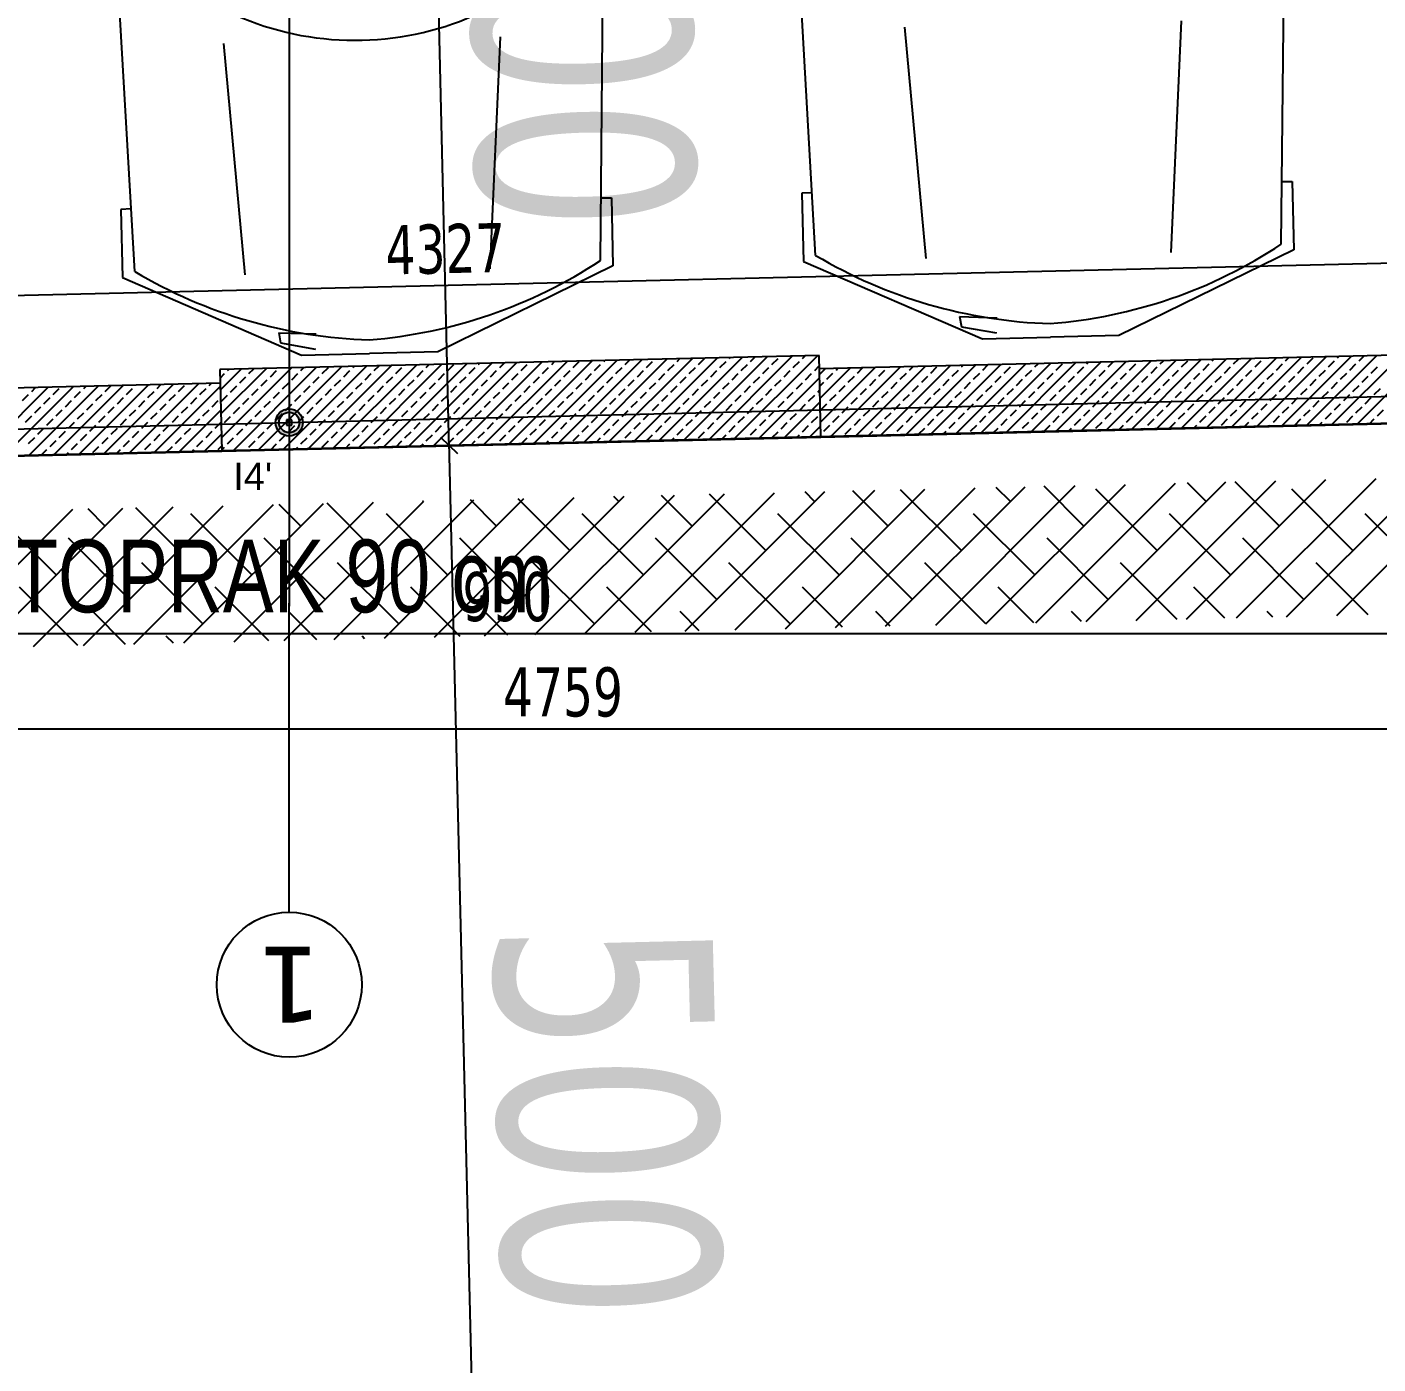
# Model space of a CAD drawing. Header units: millimetres. Extents: x 43168.9 to 43194.6, y -25545.1 to -25543.4.
# Drawn here: x 43170.6506 to 43170.7498, y -25544.8455 to -25544.7474 of the extents above; entities that cross this region are included whole.
import ezdxf
from ezdxf.enums import TextEntityAlignment as Align

# ---------------------------------------------------------------- set-up
doc = ezdxf.new("R2010")
doc.units = ezdxf.units.MM
doc.header["$LTSCALE"] = 200
doc.linetypes.add('DASHDOT', pattern=[1, 0.5, -0.25, 0, -0.25])
doc.linetypes.add('DASHDOT2', pattern=[0.5, 0.25, -0.125, 0, -0.125])
for name, color, linetype in [('aks_sgh', 5, 'DASHDOT2'), ('kolon-b.a_sgh', 6, 'Continuous'), ('olcu-uyg_sgh', 193, 'Continuous'), ('olcuaks_sgh', 41, 'Continuous'), ('olcuic_sgh', 183, 'Continuous'), ('tarama-betonarme_sgh', 223, 'Continuous'), ('tarama-zemin_sgh', 197, 'Continuous'), ('yapi-yaklasma_sgh', 41, 'DASHDOT'), ('yazi-genel_sgh', 7, 'Continuous')]:
    doc.layers.add(name, color=color, linetype=linetype)
doc.styles.add('1-200', font='arial.ttf', dxfattribs={"height": 60})
doc.styles.add('dim', font='VERDANA.TTF', dxfattribs={"width": 0.7})
doc.styles.add('text1', font='VERDANA.TTF')
doc.styles.add('text2', font='arial.ttf')

msp = doc.modelspace()

# ---------------------------------------------------------------- hatches: boundary and pattern name
h = msp.add_hatch(color=256)
edge = h.paths.add_edge_path()
edge.add_arc((43170.66987904171, -25544.77642866355), 0.001, 0, 360)
edge = h.paths.add_edge_path(flags=16)
edge.add_arc((43170.66987904171, -25544.77642866355), 0.00075, 0, 360)

# ---------------------------------------------------------------- linework, layer by layer
at = {"color": 0}
for p, q in [((43170.70852194697, -25544.76416684996), (43170.70697202489, -25544.73701282269)), ((43170.74270676997, -25544.76335280685), (43170.74296243059, -25544.73615578324)), ((43170.69272094041, -25544.76454311929), (43170.69297660104, -25544.73734609568)), ((43170.65853611741, -25544.7653571624), (43170.65698619534, -25544.73820313513)), ((43170.73462189274, -25544.76396268747), (43170.73537313189, -25544.74693969142)), ((43170.71662668989, -25544.76439120719), (43170.7150660246, -25544.74742326452)), ((43170.66664086034, -25544.76558151963), (43170.66508019504, -25544.74861357696)), ((43170.68463606318, -25544.76515299991), (43170.68538730234, -25544.74813000387)), ((43170.74275010636, -25544.75874270658), (43170.74351100201, -25544.75874950913)), ((43170.74350046091, -25544.75874976015), (43170.74351100201, -25544.75874950913)), ((43170.74351100201, -25544.75874950913), (43170.74363003527, -25544.76374817659)), ((43170.74351100201, -25544.75874950913), (43170.74363003527, -25544.76374817659)), ((43170.7082592235, -25544.75956403789), (43170.70749951411, -25544.75960705061)), ((43170.70751005521, -25544.75960679959), (43170.70749951411, -25544.75960705061)), ((43170.70749951411, -25544.75960705061), (43170.70761854736, -25544.76460571807)), ((43170.70749951411, -25544.75960705061), (43170.70761854736, -25544.76460571807)), ((43170.65827339395, -25544.76075435033), (43170.65751368456, -25544.76079736305)), ((43170.65752422566, -25544.76079711203), (43170.65751368456, -25544.76079736305)), ((43170.65751368456, -25544.76079736305), (43170.65763271781, -25544.76579603051)), ((43170.65751368456, -25544.76079736305), (43170.65763271781, -25544.76579603051)), ((43170.69276427681, -25544.75993301902), (43170.69352517246, -25544.75993982158)), ((43170.69351463136, -25544.75994007259), (43170.69352517246, -25544.75993982158)), ((43170.69352517246, -25544.75993982158), (43170.69364420571, -25544.76493848903)), ((43170.69352517246, -25544.75993982158), (43170.69364420571, -25544.76493848903)), ((43170.74363003527, -25544.76374817659), (43170.73076579868, -25544.77005631502)), ((43170.74363003527, -25544.76374817659), (43170.73076579868, -25544.77005631502)), ((43170.70761854736, -25544.76460571807), (43170.72076846377, -25544.77029438153)), ((43170.70761854736, -25544.76460571807), (43170.72076846377, -25544.77029438153)), ((43170.69364420571, -25544.76493848903), (43170.68077996913, -25544.77124662746)), ((43170.69364420571, -25544.76493848903), (43170.68077996913, -25544.77124662746)), ((43170.65763271781, -25544.76579603051), (43170.67078263421, -25544.77148469397)), ((43170.65763271781, -25544.76579603051), (43170.67078263421, -25544.77148469397)), ((43170.719092321, -25544.76865482218), (43170.72184008465, -25544.76874404327)), ((43170.719092321, -25544.76865482218), (43170.71921777927, -25544.76940277005)), ((43170.71921777927, -25544.76940277005), (43170.72179404324, -25544.76985075158)), ((43170.66910649145, -25544.76984513462), (43170.67185425509, -25544.76993435571)), ((43170.66910649145, -25544.76984513462), (43170.66923194972, -25544.77059308249)), ((43170.66923194972, -25544.77059308249), (43170.67180821368, -25544.77104106402)), ((43170.72076846377, -25544.77029438153), (43170.72576713123, -25544.77017534828)), ((43170.72076846377, -25544.77029438153), (43170.72576713123, -25544.77017534828)), ((43170.73076579868, -25544.77005631502), (43170.72576713123, -25544.77017534828)), ((43170.73076579868, -25544.77005631502), (43170.72576713123, -25544.77017534828)), ((43170.67078263421, -25544.77148469397), (43170.67578130167, -25544.77136566072)), ((43170.67078263421, -25544.77148469397), (43170.67578130167, -25544.77136566072)), ((43170.68077996913, -25544.77124662746), (43170.67578130167, -25544.77136566072)), ((43170.68077996913, -25544.77124662746), (43170.67578130167, -25544.77136566072))]:
    msp.add_line(p, q, dxfattribs=at)
at = {"color": 0, "linetype": 'ByBlock', "lineweight": -2}
for p, q in [((43170.6700790417, -25544.77622866355), (43170.6696790417, -25544.77622866355)), ((43170.6696790417, -25544.77622866355), (43170.6696790417, -25544.77662866355)), ((43170.6696790417, -25544.77662866355), (43170.6700790417, -25544.77662866355)), ((43170.66994975238, -25544.77635795287), (43170.66980833103, -25544.77649937423)), ((43170.66994975238, -25544.77649937423), (43170.66980833103, -25544.77635795287)), ((43170.6700790417, -25544.77662866355), (43170.6700790417, -25544.77622866355)), ((43170.68099701548, -25544.77753915819), (43170.68222523657, -25544.77871025722)), ((43170.68222524596, -25544.778710257), (43170.68099702487, -25544.77753915796))]:
    msp.add_line(p, q, dxfattribs=at)
msp.add_line((43170.66987904171, -25544.81238225241), (43170.66987904171, -25544.78970225241))
at = {"color": 0, "linetype": 'Continuous', "lineweight": -2}
for radius in [0.001, 0.00075]:
    msp.add_circle((43170.66987904171, -25544.77642866355), radius, dxfattribs=at)
at = {"linetype": 'Continuous'}
msp.add_circle((43170.66987904171, -25544.81770225241), 0.005319999999999482, dxfattribs=at)
at = {"color": 0}
for centre, radius, start, end in [((43170.67471510379, -25544.7265918822), 0.02178608257773878, 224.1053709096929, 271.3641260648575), ((43170.67471510379, -25544.7265918822), 0.02178608257773878, 271.3641260648575, 318.6228821496106), ((43170.72288681814, -25544.73323282239), 0.03605612228057108, 274.5439569055944, 303.3462461694842), ((43170.67290098859, -25544.73442313484), 0.03605612228057108, 274.5439569055944, 303.3462461694842), ((43170.72688575211, -25544.73313759579), 0.03605612228057108, 239.3820053227603, 268.1842973649074), ((43170.67689992255, -25544.73432790823), 0.03605612228057108, 239.3820053227603, 268.1842973649074)]:
    msp.add_arc(centre, radius, start, end, dxfattribs=at)
at = {"layer": 'aks_sgh'}
for p, q in [((43170.66987904171, -25543.74091939969), (43170.66987904171, -25544.78991939969)), ((43170.24599999916, -25544.78649254973), (43171.11700293706, -25544.76581288985))]:
    msp.add_line(p, q, dxfattribs=at)
at = {"layer": 'kolon-b.a_sgh'}
for p, q in [((43170.70877189439, -25544.7715044634), (43170.66478428258, -25544.77254849788)), ((43170.70891426272, -25544.7775027741), (43170.70877189439, -25544.7715044634)), ((43170.78280843614, -25544.77074660849), (43170.7087955969, -25544.7725038475)), ((43170.66478428258, -25544.77254849788), (43170.66492665093, -25544.77854680859)), ((43170.66480799305, -25544.77354821675), (43170.58880732986, -25544.77535265138)), ((43170.70891425478, -25544.77750243933), (43170.783198053, -25544.77573876712)), ((43170.66492665093, -25544.77854680859), (43170.70891426272, -25544.7775027741)), ((43170.58892597014, -25544.78035124363), (43170.66492665093, -25544.77854680859))]:
    msp.add_line(p, q, dxfattribs=at)
at = {"layer": 'olcu-uyg_sgh'}
for p, q in [((43170.68161707624, -25544.77837463688), (43170.68017712444, -25544.71789177524)), ((43170.68161112603, -25544.7781247077), (43170.68061140931, -25544.77814850856)), ((43170.6816051852, -25544.7778747783), (43170.68399717195, -25544.87834633796)), ((43170.68161113541, -25544.77812470748), (43170.68261085213, -25544.77810090662))]:
    msp.add_line(p, q, dxfattribs=at)
at = {"layer": 'olcuaks_sgh'}
for p, q in [((43170.5866290417, -25544.79191939969), (43170.7851290417, -25544.79191939969)), ((43170.21374999916, -25544.79891939969), (43171.1661290417, -25544.79891939969))]:
    msp.add_line(p, q, dxfattribs=at)
at = {"layer": 'olcuic_sgh'}
msp.add_line((43171.11415126696, -25544.75611078343), (43170.24858944894, -25544.77666125831), dxfattribs=at)
at = {"layer": 'tarama-betonarme_sgh'}
for p, q in [((43170.69332469451, -25544.77787278843), (43170.699472296, -25544.77172518694)), ((43170.69516441092, -25544.77782912324), (43170.70131201241, -25544.77168152175)), ((43170.69700412733, -25544.77778545806), (43170.70315172883, -25544.77163785656)), ((43170.69884384375, -25544.77774179287), (43170.70499144524, -25544.77159419137)), ((43170.69992199436, -25544.77217351458), (43170.70037100717, -25544.77172450178)), ((43170.70068356016, -25544.77769812768), (43170.70683116165, -25544.77155052618)), ((43170.70216705839, -25544.77172450178), (43170.70223187102, -25544.77165968915)), ((43170.70252327657, -25544.77765446249), (43170.70867087806, -25544.771506861)), ((43170.70373860321, -25544.77194900818), (43170.70407158743, -25544.77161602396)), ((43170.70531014803, -25544.77217351458), (43170.70575916084, -25544.77172450178)), ((43170.70755521207, -25544.77172450178), (43170.70775102026, -25544.77152869358)), ((43170.73720172067, -25544.77683082831), (43170.7423247628, -25544.77170778618)), ((43170.73904145143, -25544.77678714877), (43170.74416449356, -25544.77166410664)), ((43170.7408811822, -25544.77674346923), (43170.74600422433, -25544.77162042711)), ((43170.74272091296, -25544.77669978969), (43170.74784395509, -25544.77157674757)), ((43170.74302094295, -25544.77190963203), (43170.74324462857, -25544.77168594641)), ((43170.74456064372, -25544.77665611016), (43170.74968368585, -25544.77153306803)), ((43170.74459248778, -25544.77213413843), (43170.74504150058, -25544.77168512563)), ((43170.74640037448, -25544.77661243062), (43170.75152341661, -25544.77148938849)), ((43170.7468375518, -25544.77168512563), (43170.7469240901, -25544.77159858733)), ((43170.74824010525, -25544.77656875108), (43170.75336314738, -25544.77144570895)), ((43170.74840909662, -25544.77190963203), (43170.74876382087, -25544.77155490779)), ((43170.66481988883, -25544.77404867208), (43170.66635740057, -25544.77251116034)), ((43170.66486152931, -25544.77580308282), (43170.66819711698, -25544.77246749515)), ((43170.66490316979, -25544.77755749356), (43170.67003683339, -25544.77242382996)), ((43170.6653480083, -25544.77262252739), (43170.66543754275, -25544.77253299292)), ((43170.66572894831, -25544.77852776627), (43170.67187654981, -25544.77238016477)), ((43170.66691955311, -25544.77284703379), (43170.66727725917, -25544.77248932774)), ((43170.66756866473, -25544.77848410108), (43170.67371626622, -25544.77233649958)), ((43170.66849109794, -25544.77307154019), (43170.66894011074, -25544.77262252739)), ((43170.66940838114, -25544.77844043589), (43170.67555598263, -25544.77229283439)), ((43170.67073616196, -25544.77262252739), (43170.670956692, -25544.77240199736)), ((43170.67124809755, -25544.7783967707), (43170.67739569904, -25544.77224916921)), ((43170.67230770679, -25544.77284703379), (43170.67275671959, -25544.77239802098)), ((43170.67308781396, -25544.77835310551), (43170.67923541546, -25544.77220550402)), ((43170.67387925161, -25544.77307154019), (43170.67432826442, -25544.77262252739)), ((43170.67455277082, -25544.77239802098), (43170.67463612482, -25544.77231466698)), ((43170.67492753038, -25544.77830944032), (43170.68107513187, -25544.77216183883)), ((43170.67612431564, -25544.77262252739), (43170.67647584123, -25544.77227100179)), ((43170.67676724679, -25544.77826577513), (43170.68291484829, -25544.77211817364)), ((43170.67769586046, -25544.77284703379), (43170.67814487327, -25544.77239802098)), ((43170.67860696321, -25544.77822210994), (43170.6847545647, -25544.77207450845)), ((43170.67926740528, -25544.77307154019), (43170.67971641809, -25544.77262252739)), ((43170.67994092449, -25544.77239802098), (43170.68015527406, -25544.77218367142)), ((43170.68044667962, -25544.77817844475), (43170.68659428111, -25544.77203084326)), ((43170.68151246931, -25544.77262252739), (43170.68196148211, -25544.77217351458)), ((43170.68228639603, -25544.77813477956), (43170.68843399752, -25544.77198717807)), ((43170.68308401413, -25544.77284703379), (43170.68353302694, -25544.77239802098)), ((43170.68375753334, -25544.77217351458), (43170.68383470688, -25544.77209634104)), ((43170.68412611244, -25544.77809111438), (43170.69027371394, -25544.77194351289)), ((43170.68465555895, -25544.77307154019), (43170.68510457176, -25544.77262252739)), ((43170.68532907817, -25544.77239802098), (43170.6856744233, -25544.77205267585)), ((43170.68596582886, -25544.77804744919), (43170.69211343035, -25544.7718998477)), ((43170.68690062298, -25544.77262252739), (43170.68734963579, -25544.77217351458)), ((43170.68780554527, -25544.778003784), (43170.69395314676, -25544.77185618251)), ((43170.68847216781, -25544.77284703379), (43170.68892118061, -25544.77239802098)), ((43170.68914568701, -25544.77217351458), (43170.68935385613, -25544.77196534547)), ((43170.68964526169, -25544.77796011881), (43170.69579286317, -25544.77181251732)), ((43170.69004371262, -25544.77307154019), (43170.69049272543, -25544.77262252739)), ((43170.69071723184, -25544.77239802098), (43170.69116624464, -25544.77194900818)), ((43170.6914849781, -25544.77791645362), (43170.69763257958, -25544.77176885213)), ((43170.69228877666, -25544.77262252739), (43170.69273778946, -25544.77217351458)), ((43170.69296229586, -25544.77194900818), (43170.69303328895, -25544.77187801509)), ((43170.69386032148, -25544.77284703379), (43170.69430933429, -25544.77239802098)), ((43170.69453384069, -25544.77217351458), (43170.69487300536, -25544.7718343499)), ((43170.6954318663, -25544.77307154019), (43170.6958808791, -25544.77262252739)), ((43170.6961053855, -25544.77239802098), (43170.69655439832, -25544.77194900818)), ((43170.69767693033, -25544.77262252739), (43170.69812594313, -25544.77217351458)), ((43170.69835044954, -25544.77194900818), (43170.69855243819, -25544.77174701952)), ((43170.69924847515, -25544.77284703379), (43170.69969748796, -25544.77239802098)), ((43170.70082001997, -25544.77307154019), (43170.70126903278, -25544.77262252739)), ((43170.70149353918, -25544.77239802098), (43170.70194255199, -25544.77194900818)), ((43170.703065084, -25544.77262252739), (43170.70351409681, -25544.77217351458)), ((43170.70463662882, -25544.77284703379), (43170.70508564163, -25544.77239802098)), ((43170.70620817364, -25544.77307154019), (43170.70665718645, -25544.77262252739)), ((43170.70688169285, -25544.77239802098), (43170.70733070566, -25544.77194900818)), ((43170.70845323768, -25544.77262252739), (43170.70879042822, -25544.77228533685)), ((43170.70880498485, -25544.77289864209), (43170.70920960907, -25544.77249401788)), ((43170.70884662533, -25544.77465305283), (43170.71104933983, -25544.77245033834)), ((43170.70888826581, -25544.77640746358), (43170.71288907059, -25544.7724066588)), ((43170.70960575923, -25544.77748602139), (43170.71472880136, -25544.77236297926)), ((43170.7100185017, -25544.77258315124), (43170.71012947485, -25544.7724721781)), ((43170.71144548999, -25544.77744234185), (43170.71656853212, -25544.77231929972)), ((43170.71159004653, -25544.77280765764), (43170.71196920561, -25544.77242849856)), ((43170.71316159135, -25544.77303216404), (43170.71361060416, -25544.77258315124)), ((43170.71328522076, -25544.77739866231), (43170.71840826288, -25544.77227562018)), ((43170.71512495152, -25544.77735498277), (43170.72024799365, -25544.77223194065)), ((43170.71540665538, -25544.77258315124), (43170.71564866714, -25544.77234113948)), ((43170.71696468228, -25544.77731130323), (43170.72208772441, -25544.77218826111)), ((43170.7169782002, -25544.77280765764), (43170.71742721301, -25544.77235864484)), ((43170.71854974502, -25544.77303216404), (43170.71899875782, -25544.77258315124)), ((43170.71880441305, -25544.7772676237), (43170.72392745517, -25544.77214458157)), ((43170.71922326423, -25544.77235864484), (43170.71932812866, -25544.7722537804)), ((43170.7206441438, -25544.77722394416), (43170.72576718593, -25544.77210090203)), ((43170.72079480905, -25544.77258315124), (43170.72116785942, -25544.77221010087)), ((43170.72236635388, -25544.77280765764), (43170.72281536668, -25544.77235864484)), ((43170.72248387457, -25544.77718026462), (43170.7276069167, -25544.77205722249)), ((43170.72393789869, -25544.77303216404), (43170.7243869115, -25544.77258315124)), ((43170.72432360533, -25544.77713658508), (43170.72944664746, -25544.77201354295)), ((43170.7246114179, -25544.77235864484), (43170.72484732095, -25544.77212274179)), ((43170.72616333609, -25544.77709290554), (43170.73128637822, -25544.77196986341)), ((43170.72618296272, -25544.77258315124), (43170.72663197553, -25544.77213413843)), ((43170.72775450755, -25544.77280765764), (43170.72820352035, -25544.77235864484)), ((43170.72800306686, -25544.777049226), (43170.73312610899, -25544.77192618388)), ((43170.72842802676, -25544.77213413843), (43170.72852678248, -25544.77203538271)), ((43170.72932605237, -25544.77303216404), (43170.72977506517, -25544.77258315124)), ((43170.72984279762, -25544.77700554646), (43170.73496583975, -25544.77188250434)), ((43170.72999957157, -25544.77235864484), (43170.73036651323, -25544.77199170318)), ((43170.7315711164, -25544.77258315124), (43170.7320201292, -25544.77213413843)), ((43170.73168252839, -25544.77696186693), (43170.73680557051, -25544.7718388248)), ((43170.73314266121, -25544.77280765764), (43170.73359167403, -25544.77235864484)), ((43170.73352225914, -25544.77691818739), (43170.73864530127, -25544.77179514526)), ((43170.73381618043, -25544.77213413843), (43170.73404597476, -25544.7719043441)), ((43170.73471420604, -25544.77303216404), (43170.73516321884, -25544.77258315124)), ((43170.73536198991, -25544.77687450785), (43170.74048503204, -25544.77175146572)), ((43170.73538772525, -25544.77235864484), (43170.73583673805, -25544.77190963203)), ((43170.73695927007, -25544.77258315124), (43170.73740828288, -25544.77213413843)), ((43170.73763278928, -25544.77190963203), (43170.73772543629, -25544.77181698502)), ((43170.73853081489, -25544.77280765764), (43170.7389798277, -25544.77235864484)), ((43170.7392043341, -25544.77213413843), (43170.73956516705, -25544.77177330548)), ((43170.74010235971, -25544.77303216404), (43170.74055137252, -25544.77258315124)), ((43170.74077587892, -25544.77235864484), (43170.74122489172, -25544.77190963203)), ((43170.74234742374, -25544.77258315124), (43170.74279643655, -25544.77213413843)), ((43170.74391896856, -25544.77280765764), (43170.74436798137, -25544.77235864484)), ((43170.74549051339, -25544.77303216404), (43170.74593952619, -25544.77258315124)), ((43170.74616403259, -25544.77235864484), (43170.7466130454, -25544.77190963203)), ((43170.74773557742, -25544.77258315124), (43170.74818459022, -25544.77213413843)), ((43170.74930712223, -25544.77280765764), (43170.74975613504, -25544.77235864484)), ((43170.65257410558, -25544.77884008708), (43170.65769714771, -25544.77371704496)), ((43170.65441383635, -25544.77879640755), (43170.65953687848, -25544.77367336542)), ((43170.65625356711, -25544.77875272801), (43170.66137660923, -25544.77362968588)), ((43170.65809329787, -25544.77870904847), (43170.66321634, -25544.77358600634)), ((43170.65860653541, -25544.77370568326), (43170.65861701349, -25544.77369520518)), ((43170.66017808024, -25544.77393018966), (43170.66045674426, -25544.77365152564)), ((43170.66174962505, -25544.77415469606), (43170.66219863786, -25544.77370568326)), ((43170.66399468909, -25544.77370568326), (43170.66413620578, -25544.77356416656)), ((43170.6647990686, -25544.77317146708), (43170.66512350189, -25544.77284703379)), ((43170.66624603391, -25544.773520553), (43170.66669504671, -25544.77307154019)), ((43170.66781757872, -25544.7737450594), (43170.66826659154, -25544.7732960466)), ((43170.66938912355, -25544.77396956581), (43170.66983813635, -25544.773520553)), ((43170.67006264276, -25544.7732960466), (43170.67051165556, -25544.77284703379)), ((43170.67163418758, -25544.773520553), (43170.67208320038, -25544.77307154019)), ((43170.6732057324, -25544.7737450594), (43170.6736547452, -25544.7732960466)), ((43170.67477727722, -25544.77396956581), (43170.67522629003, -25544.773520553)), ((43170.67545079643, -25544.7732960466), (43170.67589980923, -25544.77284703379)), ((43170.67702234125, -25544.773520553), (43170.67747135406, -25544.77307154019)), ((43170.67859388607, -25544.7737450594), (43170.67904289888, -25544.7732960466)), ((43170.68016543089, -25544.77396956581), (43170.6806144437, -25544.773520553)), ((43170.6808389501, -25544.7732960466), (43170.68128796291, -25544.77284703379)), ((43170.68241049493, -25544.773520553), (43170.68285950773, -25544.77307154019)), ((43170.68398203974, -25544.7737450594), (43170.68443105255, -25544.7732960466)), ((43170.68555358457, -25544.77396956581), (43170.68600259737, -25544.773520553)), ((43170.68622710378, -25544.7732960466), (43170.68667611658, -25544.77284703379)), ((43170.68779864859, -25544.773520553), (43170.6882476614, -25544.77307154019)), ((43170.68937019342, -25544.7737450594), (43170.68981920622, -25544.7732960466)), ((43170.69094173824, -25544.77396956581), (43170.69139075105, -25544.773520553)), ((43170.69161525745, -25544.7732960466), (43170.69206427025, -25544.77284703379)), ((43170.69318680227, -25544.773520553), (43170.69363581508, -25544.77307154019)), ((43170.69475834709, -25544.7737450594), (43170.69520735989, -25544.7732960466)), ((43170.69632989191, -25544.77396956581), (43170.69677890472, -25544.773520553)), ((43170.69700341112, -25544.7732960466), (43170.69745242393, -25544.77284703379)), ((43170.69857495594, -25544.773520553), (43170.69902396874, -25544.77307154019)), ((43170.70014650076, -25544.7737450594), (43170.70059551357, -25544.7732960466)), ((43170.70171804558, -25544.77396956581), (43170.70216705839, -25544.773520553)), ((43170.7023915648, -25544.7732960466), (43170.7028405776, -25544.77284703379)), ((43170.70396310961, -25544.773520553), (43170.70441212242, -25544.77307154019)), ((43170.70436299298, -25544.7776107973), (43170.70881124845, -25544.77316254184)), ((43170.70553465444, -25544.7737450594), (43170.70598366724, -25544.7732960466)), ((43170.70710619925, -25544.77396956581), (43170.70755521207, -25544.773520553)), ((43170.70777971847, -25544.7732960466), (43170.70822873127, -25544.77284703379)), ((43170.7088258051, -25544.77377584784), (43170.70912047609, -25544.77348117685)), ((43170.7093449825, -25544.77325667045), (43170.7097939953, -25544.77280765764)), ((43170.71024300811, -25544.77415469606), (43170.71069202091, -25544.77370568326)), ((43170.71091652732, -25544.77348117685), (43170.71136554013, -25544.77303216404)), ((43170.71248807214, -25544.77370568326), (43170.71293708494, -25544.77325667045)), ((43170.71405961696, -25544.77393018966), (43170.71450862977, -25544.77348117685)), ((43170.71473313617, -25544.77325667045), (43170.71518214898, -25544.77280765764)), ((43170.71563116178, -25544.77415469606), (43170.71608017458, -25544.77370568326)), ((43170.71630468099, -25544.77348117685), (43170.7167536938, -25544.77303216404)), ((43170.71787622581, -25544.77370568326), (43170.71832523862, -25544.77325667045)), ((43170.71944777064, -25544.77393018966), (43170.71989678344, -25544.77348117685)), ((43170.72012128984, -25544.77325667045), (43170.72057030265, -25544.77280765764)), ((43170.72101931545, -25544.77415469606), (43170.72146832826, -25544.77370568326)), ((43170.72169283466, -25544.77348117685), (43170.72214184747, -25544.77303216404)), ((43170.72326437949, -25544.77370568326), (43170.72371339229, -25544.77325667045)), ((43170.7248359243, -25544.77393018966), (43170.72528493711, -25544.77348117685)), ((43170.72550944352, -25544.77325667045), (43170.72595845632, -25544.77280765764)), ((43170.72640746913, -25544.77415469606), (43170.72685648193, -25544.77370568326)), ((43170.72708098833, -25544.77348117685), (43170.72753000114, -25544.77303216404)), ((43170.72865253316, -25544.77370568326), (43170.72910154596, -25544.77325667045)), ((43170.73022407798, -25544.77393018966), (43170.73067309079, -25544.77348117685)), ((43170.73089759719, -25544.77325667045), (43170.73134660999, -25544.77280765764)), ((43170.7317956228, -25544.77415469606), (43170.7322446356, -25544.77370568326)), ((43170.73246914201, -25544.77348117685), (43170.73291815481, -25544.77303216404)), ((43170.73404068683, -25544.77370568326), (43170.73448969964, -25544.77325667045)), ((43170.73561223165, -25544.77393018966), (43170.73606124445, -25544.77348117685)), ((43170.73628575086, -25544.77325667045), (43170.73673476367, -25544.77280765764)), ((43170.73718377647, -25544.77415469606), (43170.73763278928, -25544.77370568326)), ((43170.73785729568, -25544.77348117685), (43170.73830630849, -25544.77303216404)), ((43170.7394288405, -25544.77370568326), (43170.73987785331, -25544.77325667045)), ((43170.74100038532, -25544.77393018966), (43170.74144939813, -25544.77348117685)), ((43170.74167390453, -25544.77325667045), (43170.74212291734, -25544.77280765764)), ((43170.74257193015, -25544.77415469606), (43170.74302094295, -25544.77370568326)), ((43170.74324544935, -25544.77348117685), (43170.74369446216, -25544.77303216404)), ((43170.74481699418, -25544.77370568326), (43170.74526600698, -25544.77325667045)), ((43170.746388539, -25544.77393018966), (43170.7468375518, -25544.77348117685)), ((43170.7470620582, -25544.77325667045), (43170.74751107101, -25544.77280765764)), ((43170.74796008382, -25544.77415469606), (43170.74840909662, -25544.77370568326)), ((43170.74863360303, -25544.77348117685), (43170.74908261583, -25544.77303216404)), ((43170.64705491329, -25544.7789711257), (43170.65217795542, -25544.77384808357)), ((43170.64889464406, -25544.77892744616), (43170.65401768618, -25544.77380440403)), ((43170.6502997985, -25544.77482821527), (43170.65074881131, -25544.77437920246)), ((43170.65073437482, -25544.77888376662), (43170.65585741695, -25544.7737607245)), ((43170.65097331771, -25544.77415469606), (43170.65125809044, -25544.77386992333)), ((43170.65187134333, -25544.77505272167), (43170.65232035613, -25544.77460370887)), ((43170.65254486253, -25544.77437920246), (43170.65299387534, -25544.77393018966)), ((43170.65411640735, -25544.77460370887), (43170.65456542016, -25544.77415469606)), ((43170.65478992656, -25544.77393018966), (43170.65493755196, -25544.77378256425)), ((43170.65568795217, -25544.77482821527), (43170.65613696498, -25544.77437920246)), ((43170.65636147138, -25544.77415469606), (43170.65677728273, -25544.77373888472)), ((43170.65725949699, -25544.77505272167), (43170.6577085098, -25544.77460370887)), ((43170.65793301621, -25544.77437920246), (43170.65838202901, -25544.77393018966)), ((43170.65950456102, -25544.77460370887), (43170.65995357383, -25544.77415469606)), ((43170.65993302863, -25544.77866536893), (43170.66481362523, -25544.77378477233)), ((43170.66107610585, -25544.77482821527), (43170.66152511865, -25544.77437920246)), ((43170.66264765066, -25544.77505272167), (43170.66309666348, -25544.77460370887)), ((43170.66332116988, -25544.77437920246), (43170.66377018268, -25544.77393018966)), ((43170.66489899548, -25544.77486759142), (43170.6653480083, -25544.77441857861)), ((43170.6655725147, -25544.77419407221), (43170.6660215275, -25544.7737450594)), ((43170.66647054031, -25544.77509209782), (43170.66691955311, -25544.77464308502)), ((43170.66714405952, -25544.77441857861), (43170.66759307232, -25544.77396956581)), ((43170.66871560434, -25544.77464308502), (43170.66916461715, -25544.77419407221)), ((43170.67028714916, -25544.77486759142), (43170.67073616196, -25544.77441857861)), ((43170.67096066837, -25544.77419407221), (43170.67140968118, -25544.7737450594)), ((43170.67185869398, -25544.77509209782), (43170.67230770679, -25544.77464308502)), ((43170.67253221319, -25544.77441857861), (43170.67298122599, -25544.77396956581)), ((43170.67410375801, -25544.77464308502), (43170.67455277082, -25544.77419407221)), ((43170.67567530283, -25544.77486759142), (43170.67612431564, -25544.77441857861)), ((43170.67634882204, -25544.77419407221), (43170.67679783485, -25544.7737450594)), ((43170.67724684766, -25544.77509209782), (43170.67769586046, -25544.77464308502)), ((43170.67792036686, -25544.77441857861), (43170.67836937967, -25544.77396956581)), ((43170.67949191169, -25544.77464308502), (43170.67994092449, -25544.77419407221)), ((43170.6810634565, -25544.77486759142), (43170.68151246931, -25544.77441857861)), ((43170.68173697571, -25544.77419407221), (43170.68218598852, -25544.7737450594)), ((43170.68263500133, -25544.77509209782), (43170.68308401413, -25544.77464308502)), ((43170.68330852054, -25544.77441857861), (43170.68375753334, -25544.77396956581)), ((43170.68488006535, -25544.77464308502), (43170.68532907817, -25544.77419407221)), ((43170.68645161018, -25544.77486759142), (43170.68690062298, -25544.77441857861)), ((43170.68712512939, -25544.77419407221), (43170.68757414219, -25544.7737450594)), ((43170.688023155, -25544.77509209782), (43170.68847216781, -25544.77464308502)), ((43170.68869667421, -25544.77441857861), (43170.68914568701, -25544.77396956581)), ((43170.69026821903, -25544.77464308502), (43170.69071723184, -25544.77419407221)), ((43170.69183976385, -25544.77486759142), (43170.69228877666, -25544.77441857861)), ((43170.69251328306, -25544.77419407221), (43170.69296229586, -25544.7737450594)), ((43170.69341130867, -25544.77509209782), (43170.69386032148, -25544.77464308502)), ((43170.69408482788, -25544.77441857861), (43170.69453384069, -25544.77396956581)), ((43170.6956563727, -25544.77464308502), (43170.6961053855, -25544.77419407221)), ((43170.69722791752, -25544.77486759142), (43170.69767693033, -25544.77441857861)), ((43170.69790143673, -25544.77419407221), (43170.69835044954, -25544.7737450594)), ((43170.69879946234, -25544.77509209782), (43170.69924847515, -25544.77464308502)), ((43170.69947298156, -25544.77441857861), (43170.69992199436, -25544.77396956581)), ((43170.70104452637, -25544.77464308502), (43170.70149353918, -25544.77419407221)), ((43170.7026160712, -25544.77486759142), (43170.703065084, -25544.77441857861)), ((43170.7032895904, -25544.77419407221), (43170.70373860321, -25544.7737450594)), ((43170.70418761601, -25544.77509209782), (43170.70463662882, -25544.77464308502)), ((43170.70486113523, -25544.77441857861), (43170.70531014803, -25544.77396956581)), ((43170.70643268005, -25544.77464308502), (43170.70688169285, -25544.77419407221)), ((43170.70800422487, -25544.77486759142), (43170.70845323768, -25544.77441857861)), ((43170.70867774408, -25544.77419407221), (43170.7088320687, -25544.77403974759)), ((43170.7095694889, -25544.77482821527), (43170.7100185017, -25544.77437920246)), ((43170.71114103372, -25544.77505272167), (43170.71159004653, -25544.77460370887)), ((43170.71181455293, -25544.77437920246), (43170.71226356574, -25544.77393018966)), ((43170.71338609775, -25544.77460370887), (43170.71383511056, -25544.77415469606)), ((43170.71495764257, -25544.77482821527), (43170.71540665538, -25544.77437920246)), ((43170.7165291874, -25544.77505272167), (43170.7169782002, -25544.77460370887)), ((43170.7172027066, -25544.77437920246), (43170.71765171941, -25544.77393018966)), ((43170.71877425142, -25544.77460370887), (43170.71922326423, -25544.77415469606)), ((43170.72034579625, -25544.77482821527), (43170.72079480905, -25544.77437920246)), ((43170.72191734106, -25544.77505272167), (43170.72236635388, -25544.77460370887)), ((43170.72259086028, -25544.77437920246), (43170.72303987308, -25544.77393018966)), ((43170.72416240509, -25544.77460370887), (43170.7246114179, -25544.77415469606)), ((43170.72573394992, -25544.77482821527), (43170.72618296272, -25544.77437920246)), ((43170.72730549474, -25544.77505272167), (43170.72775450755, -25544.77460370887)), ((43170.72797901395, -25544.77437920246), (43170.72842802676, -25544.77393018966)), ((43170.72955055877, -25544.77460370887), (43170.72999957157, -25544.77415469606)), ((43170.73112210359, -25544.77482821527), (43170.7315711164, -25544.77437920246)), ((43170.73269364841, -25544.77505272167), (43170.73314266121, -25544.77460370887)), ((43170.73336716762, -25544.77437920246), (43170.73381618043, -25544.77393018966)), ((43170.73493871244, -25544.77460370887), (43170.73538772525, -25544.77415469606)), ((43170.73651025727, -25544.77482821527), (43170.73695927007, -25544.77437920246)), ((43170.73808180208, -25544.77505272167), (43170.73853081489, -25544.77460370887)), ((43170.73875532129, -25544.77437920246), (43170.7392043341, -25544.77393018966)), ((43170.74032686611, -25544.77460370887), (43170.74077587892, -25544.77415469606)), ((43170.74189841094, -25544.77482821527), (43170.74234742374, -25544.77437920246)), ((43170.74346995576, -25544.77505272167), (43170.74391896856, -25544.77460370887)), ((43170.74414347496, -25544.77437920246), (43170.74459248778, -25544.77393018966)), ((43170.74571501979, -25544.77460370887), (43170.74616403259, -25544.77415469606)), ((43170.74728656461, -25544.77482821527), (43170.74773557742, -25544.77437920246)), ((43170.74885810943, -25544.77505272167), (43170.74930712223, -25544.77460370887)), ((43170.74953162864, -25544.77437920246), (43170.74998064144, -25544.77393018966)), ((43170.65119782411, -25544.77572624088), (43170.65164683692, -25544.77527722808)), ((43170.65276936893, -25544.77595074728), (43170.65321838174, -25544.77550173448)), ((43170.65344288814, -25544.77527722808), (43170.65389190095, -25544.77482821527)), ((43170.65501443297, -25544.77550173448), (43170.65546344577, -25544.77505272167)), ((43170.65658597778, -25544.77572624088), (43170.65703499059, -25544.77527722808)), ((43170.65815752261, -25544.77595074728), (43170.65860653541, -25544.77550173448)), ((43170.65883104182, -25544.77527722808), (43170.65928005462, -25544.77482821527)), ((43170.66040258664, -25544.77550173448), (43170.66085159944, -25544.77505272167)), ((43170.6617727594, -25544.77862168939), (43170.66485526572, -25544.77553918307)), ((43170.66197413146, -25544.77572624088), (43170.66242314426, -25544.77527722808)), ((43170.66354567628, -25544.77595074728), (43170.66399468909, -25544.77550173448)), ((43170.66421919549, -25544.77527722808), (43170.66466820829, -25544.77482821527)), ((43170.6657970211, -25544.77576561703), (43170.66624603391, -25544.77531660422)), ((43170.66736856592, -25544.77599012343), (43170.66781757872, -25544.77554111063)), ((43170.66804208513, -25544.77531660422), (43170.66849109794, -25544.77486759142)), ((43170.66961362995, -25544.77554111063), (43170.67006264276, -25544.77509209782)), ((43170.67118517478, -25544.77576561703), (43170.67163418758, -25544.77531660422)), ((43170.67275671959, -25544.77599012343), (43170.6732057324, -25544.77554111063)), ((43170.6734302388, -25544.77531660422), (43170.67387925161, -25544.77486759142)), ((43170.67500178362, -25544.77554111063), (43170.67545079643, -25544.77509209782)), ((43170.67657332844, -25544.77576561703), (43170.67702234125, -25544.77531660422)), ((43170.67814487327, -25544.77599012343), (43170.67859388607, -25544.77554111063)), ((43170.67881839247, -25544.77531660422), (43170.67926740528, -25544.77486759142)), ((43170.6803899373, -25544.77554111063), (43170.6808389501, -25544.77509209782)), ((43170.68196148211, -25544.77576561703), (43170.68241049493, -25544.77531660422)), ((43170.68353302694, -25544.77599012343), (43170.68398203974, -25544.77554111063)), ((43170.68420654615, -25544.77531660422), (43170.68465555895, -25544.77486759142)), ((43170.68577809097, -25544.77554111063), (43170.68622710378, -25544.77509209782)), ((43170.68734963579, -25544.77576561703), (43170.68779864859, -25544.77531660422)), ((43170.68892118061, -25544.77599012343), (43170.68937019342, -25544.77554111063)), ((43170.68959469982, -25544.77531660422), (43170.69004371262, -25544.77486759142)), ((43170.69116624464, -25544.77554111063), (43170.69161525745, -25544.77509209782)), ((43170.69273778946, -25544.77576561703), (43170.69318680227, -25544.77531660422)), ((43170.69430933429, -25544.77599012343), (43170.69475834709, -25544.77554111063)), ((43170.69498285349, -25544.77531660422), (43170.6954318663, -25544.77486759142)), ((43170.69655439832, -25544.77554111063), (43170.69700341112, -25544.77509209782)), ((43170.69812594313, -25544.77576561703), (43170.69857495594, -25544.77531660422)), ((43170.69969748796, -25544.77599012343), (43170.70014650076, -25544.77554111063)), ((43170.70037100717, -25544.77531660422), (43170.70082001997, -25544.77486759142)), ((43170.70194255199, -25544.77554111063), (43170.7023915648, -25544.77509209782)), ((43170.70351409681, -25544.77576561703), (43170.70396310961, -25544.77531660422)), ((43170.70508564163, -25544.77599012343), (43170.70553465444, -25544.77554111063)), ((43170.70575916084, -25544.77531660422), (43170.70620817364, -25544.77486759142)), ((43170.7062027094, -25544.77756713211), (43170.70885288893, -25544.77491695259)), ((43170.70733070566, -25544.77554111063), (43170.70777971847, -25544.77509209782)), ((43170.70889596969, -25544.77550173448), (43170.7093449825, -25544.77505272167)), ((43170.71046751451, -25544.77572624088), (43170.71091652732, -25544.77527722808)), ((43170.71203905933, -25544.77595074728), (43170.71248807214, -25544.77550173448)), ((43170.71271257854, -25544.77527722808), (43170.71316159135, -25544.77482821527)), ((43170.71428412337, -25544.77550173448), (43170.71473313617, -25544.77505272167)), ((43170.71585566818, -25544.77572624088), (43170.71630468099, -25544.77527722808)), ((43170.71742721301, -25544.77595074728), (43170.71787622581, -25544.77550173448)), ((43170.71810073221, -25544.77527722808), (43170.71854974502, -25544.77482821527)), ((43170.71967227704, -25544.77550173448), (43170.72012128984, -25544.77505272167)), ((43170.72124382186, -25544.77572624088), (43170.72169283466, -25544.77527722808)), ((43170.72281536668, -25544.77595074728), (43170.72326437949, -25544.77550173448)), ((43170.72348888589, -25544.77527722808), (43170.72393789869, -25544.77482821527)), ((43170.72506043071, -25544.77550173448), (43170.72550944352, -25544.77505272167)), ((43170.72663197553, -25544.77572624088), (43170.72708098833, -25544.77527722808)), ((43170.72820352035, -25544.77595074728), (43170.72865253316, -25544.77550173448)), ((43170.72887703956, -25544.77527722808), (43170.72932605237, -25544.77482821527)), ((43170.73044858438, -25544.77550173448), (43170.73089759719, -25544.77505272167)), ((43170.7320201292, -25544.77572624088), (43170.73246914201, -25544.77527722808)), ((43170.73359167403, -25544.77595074728), (43170.73404068683, -25544.77550173448)), ((43170.73426519323, -25544.77527722808), (43170.73471420604, -25544.77482821527)), ((43170.73583673805, -25544.77550173448), (43170.73628575086, -25544.77505272167)), ((43170.73740828288, -25544.77572624088), (43170.73785729568, -25544.77527722808)), ((43170.7389798277, -25544.77595074728), (43170.7394288405, -25544.77550173448)), ((43170.73965334691, -25544.77527722808), (43170.74010235971, -25544.77482821527)), ((43170.74122489172, -25544.77550173448), (43170.74167390453, -25544.77505272167)), ((43170.74279643655, -25544.77572624088), (43170.74324544935, -25544.77527722808)), ((43170.74436798137, -25544.77595074728), (43170.74481699418, -25544.77550173448)), ((43170.74504150058, -25544.77527722808), (43170.74549051339, -25544.77482821527)), ((43170.7466130454, -25544.77550173448), (43170.7470620582, -25544.77505272167)), ((43170.74818459022, -25544.77572624088), (43170.74863360303, -25544.77527722808)), ((43170.74975613504, -25544.77595074728), (43170.75020514785, -25544.77550173448)), ((43170.6505243049, -25544.77639976009), (43170.65097331771, -25544.77595074728)), ((43170.65209584973, -25544.77662426649), (43170.65254486253, -25544.77617525369)), ((43170.65366739454, -25544.7768487729), (43170.65411640735, -25544.77639976009)), ((43170.65434091375, -25544.77617525369), (43170.65478992656, -25544.77572624088)), ((43170.65523893937, -25544.7770732793), (43170.65568795217, -25544.77662426649)), ((43170.65591245858, -25544.77639976009), (43170.65636147138, -25544.77595074728)), ((43170.6574840034, -25544.77662426649), (43170.65793301621, -25544.77617525369)), ((43170.65905554822, -25544.7768487729), (43170.65950456102, -25544.77639976009)), ((43170.65972906743, -25544.77617525369), (43170.66017808024, -25544.77572624088)), ((43170.66062709304, -25544.7770732793), (43170.66107610585, -25544.77662426649)), ((43170.66130061225, -25544.77639976009), (43170.66174962505, -25544.77595074728)), ((43170.66287215707, -25544.77662426649), (43170.66332116988, -25544.77617525369)), ((43170.66444370189, -25544.7768487729), (43170.66487608597, -25544.77641638882)), ((43170.66488234956, -25544.77668028857), (43170.66489899548, -25544.77666364264)), ((43170.66512350189, -25544.77643913624), (43170.6655725147, -25544.77599012343)), ((43170.66669504671, -25544.77666364264), (43170.66714405952, -25544.77621462984)), ((43170.66826659154, -25544.77688814904), (43170.66871560434, -25544.77643913624)), ((43170.66894011074, -25544.77621462984), (43170.66938912355, -25544.77576561703)), ((43170.66983813635, -25544.77711265545), (43170.67028714916, -25544.77666364264)), ((43170.67051165556, -25544.77643913624), (43170.67096066837, -25544.77599012343)), ((43170.67208320038, -25544.77666364264), (43170.67253221319, -25544.77621462984)), ((43170.6736547452, -25544.77688814904), (43170.67410375801, -25544.77643913624)), ((43170.67432826442, -25544.77621462984), (43170.67477727722, -25544.77576561703)), ((43170.67522629003, -25544.77711265545), (43170.67567530283, -25544.77666364264)), ((43170.67589980923, -25544.77643913624), (43170.67634882204, -25544.77599012343)), ((43170.67747135406, -25544.77666364264), (43170.67792036686, -25544.77621462984)), ((43170.67904289888, -25544.77688814904), (43170.67949191169, -25544.77643913624)), ((43170.67971641809, -25544.77621462984), (43170.68016543089, -25544.77576561703)), ((43170.6806144437, -25544.77711265545), (43170.6810634565, -25544.77666364264)), ((43170.68128796291, -25544.77643913624), (43170.68173697571, -25544.77599012343)), ((43170.68285950773, -25544.77666364264), (43170.68330852054, -25544.77621462984)), ((43170.68443105255, -25544.77688814904), (43170.68488006535, -25544.77643913624)), ((43170.68510457176, -25544.77621462984), (43170.68555358457, -25544.77576561703)), ((43170.68600259737, -25544.77711265545), (43170.68645161018, -25544.77666364264)), ((43170.68667611658, -25544.77643913624), (43170.68712512939, -25544.77599012343)), ((43170.6882476614, -25544.77666364264), (43170.68869667421, -25544.77621462984)), ((43170.68981920622, -25544.77688814904), (43170.69026821903, -25544.77643913624)), ((43170.69049272543, -25544.77621462984), (43170.69094173824, -25544.77576561703)), ((43170.69139075105, -25544.77711265545), (43170.69183976385, -25544.77666364264)), ((43170.69206427025, -25544.77643913624), (43170.69251328306, -25544.77599012343)), ((43170.69363581508, -25544.77666364264), (43170.69408482788, -25544.77621462984)), ((43170.69520735989, -25544.77688814904), (43170.6956563727, -25544.77643913624)), ((43170.6958808791, -25544.77621462984), (43170.69632989191, -25544.77576561703)), ((43170.69677890472, -25544.77711265545), (43170.69722791752, -25544.77666364264)), ((43170.69745242393, -25544.77643913624), (43170.69790143673, -25544.77599012343)), ((43170.69902396874, -25544.77666364264), (43170.69947298156, -25544.77621462984)), ((43170.70059551357, -25544.77688814904), (43170.70104452637, -25544.77643913624)), ((43170.70126903278, -25544.77621462984), (43170.70171804558, -25544.77576561703)), ((43170.70216705839, -25544.77711265545), (43170.7026160712, -25544.77666364264)), ((43170.7028405776, -25544.77643913624), (43170.7032895904, -25544.77599012343)), ((43170.70441212242, -25544.77666364264), (43170.70486113523, -25544.77621462984)), ((43170.70598366724, -25544.77688814904), (43170.70643268005, -25544.77643913624)), ((43170.70665718645, -25544.77621462984), (43170.70710619925, -25544.77576561703)), ((43170.70755521207, -25544.77711265545), (43170.70800422487, -25544.77666364264)), ((43170.70804242581, -25544.77752346692), (43170.70889452941, -25544.77667136333)), ((43170.70822873127, -25544.77643913624), (43170.70867774408, -25544.77599012343)), ((43170.70912047609, -25544.7770732793), (43170.7095694889, -25544.77662426649)), ((43170.7097939953, -25544.77639976009), (43170.71024300811, -25544.77595074728)), ((43170.71136554013, -25544.77662426649), (43170.71181455293, -25544.77617525369)), ((43170.71293708494, -25544.7768487729), (43170.71338609775, -25544.77639976009)), ((43170.71361060416, -25544.77617525369), (43170.71405961696, -25544.77572624088)), ((43170.71450862977, -25544.7770732793), (43170.71495764257, -25544.77662426649)), ((43170.71518214898, -25544.77639976009), (43170.71563116178, -25544.77595074728)), ((43170.7167536938, -25544.77662426649), (43170.7172027066, -25544.77617525369)), ((43170.71832523862, -25544.7768487729), (43170.71877425142, -25544.77639976009)), ((43170.71899875782, -25544.77617525369), (43170.71944777064, -25544.77572624088)), ((43170.71989678344, -25544.7770732793), (43170.72034579625, -25544.77662426649)), ((43170.72057030265, -25544.77639976009), (43170.72101931545, -25544.77595074728)), ((43170.72214184747, -25544.77662426649), (43170.72259086028, -25544.77617525369)), ((43170.72371339229, -25544.7768487729), (43170.72416240509, -25544.77639976009)), ((43170.7243869115, -25544.77617525369), (43170.7248359243, -25544.77572624088)), ((43170.72528493711, -25544.7770732793), (43170.72573394992, -25544.77662426649)), ((43170.72595845632, -25544.77639976009), (43170.72640746913, -25544.77595074728)), ((43170.72753000114, -25544.77662426649), (43170.72797901395, -25544.77617525369)), ((43170.72910154596, -25544.7768487729), (43170.72955055877, -25544.77639976009)), ((43170.72977506517, -25544.77617525369), (43170.73022407798, -25544.77572624088)), ((43170.7307626634, -25544.77698370669), (43170.73112210359, -25544.77662426649)), ((43170.73134660999, -25544.77639976009), (43170.7317956228, -25544.77595074728)), ((43170.73291815481, -25544.77662426649), (43170.73336716762, -25544.77617525369)), ((43170.73448969964, -25544.7768487729), (43170.73493871244, -25544.77639976009)), ((43170.73516321884, -25544.77617525369), (43170.73561223165, -25544.77572624088)), ((43170.73628185569, -25544.77685266807), (43170.73651025727, -25544.77662426649)), ((43170.73673476367, -25544.77639976009), (43170.73718377647, -25544.77595074728)), ((43170.73830630849, -25544.77662426649), (43170.73875532129, -25544.77617525369)), ((43170.73996131721, -25544.77676530899), (43170.74032686611, -25544.77639976009)), ((43170.74055137252, -25544.77617525369), (43170.74100038532, -25544.77572624088)), ((43170.74180104797, -25544.77672162946), (43170.74189841094, -25544.77662426649)), ((43170.74212291734, -25544.77639976009), (43170.74257193015, -25544.77595074728)), ((43170.74369446216, -25544.77662426649), (43170.74414347496, -25544.77617525369)), ((43170.7454805095, -25544.77663427038), (43170.74571501979, -25544.77639976009)), ((43170.74593952619, -25544.77617525369), (43170.746388539, -25544.77572624088)), ((43170.74751107101, -25544.77639976009), (43170.74796008382, -25544.77595074728)), ((43170.74915997103, -25544.7765469113), (43170.74953162864, -25544.77617525369)), ((43170.65074881131, -25544.77797130491), (43170.65119782411, -25544.7775222921)), ((43170.65142233051, -25544.7772977857), (43170.65187134333, -25544.7768487729)), ((43170.65299387534, -25544.7775222921), (43170.65344288814, -25544.7770732793)), ((43170.65456542016, -25544.77774679851), (43170.65501443297, -25544.7772977857)), ((43170.65613696498, -25544.77797130491), (43170.65658597778, -25544.7775222921)), ((43170.65681048419, -25544.7772977857), (43170.65725949699, -25544.7768487729)), ((43170.65838202901, -25544.7775222921), (43170.65883104182, -25544.7770732793)), ((43170.65995357383, -25544.77774679851), (43170.66040258664, -25544.7772977857)), ((43170.66152511865, -25544.77797130491), (43170.66197413146, -25544.7775222921)), ((43170.66219863786, -25544.7772977857), (43170.66264765066, -25544.7768487729)), ((43170.66361249016, -25544.77857800985), (43170.6648969062, -25544.77729359382)), ((43170.66377018268, -25544.7775222921), (43170.66421919549, -25544.7770732793)), ((43170.6653480083, -25544.77801068106), (43170.6657970211, -25544.77756166826)), ((43170.6660215275, -25544.77733716185), (43170.66647054031, -25544.77688814904)), ((43170.66759307232, -25544.77756166826), (43170.66804208513, -25544.77711265545)), ((43170.66916461715, -25544.77778617466), (43170.66961362995, -25544.77733716185)), ((43170.67073616196, -25544.77801068106), (43170.67118517478, -25544.77756166826)), ((43170.67140968118, -25544.77733716185), (43170.67185869398, -25544.77688814904)), ((43170.67298122599, -25544.77756166826), (43170.6734302388, -25544.77711265545)), ((43170.67455277082, -25544.77778617466), (43170.67500178362, -25544.77733716185)), ((43170.67612431564, -25544.77801068106), (43170.67657332844, -25544.77756166826)), ((43170.67679783485, -25544.77733716185), (43170.67724684766, -25544.77688814904)), ((43170.67836937967, -25544.77756166826), (43170.67881839247, -25544.77711265545)), ((43170.67994092449, -25544.77778617466), (43170.6803899373, -25544.77733716185)), ((43170.68151246931, -25544.77801068106), (43170.68196148211, -25544.77756166826)), ((43170.68218598852, -25544.77733716185), (43170.68263500133, -25544.77688814904)), ((43170.68375753334, -25544.77756166826), (43170.68420654615, -25544.77711265545)), ((43170.68532907817, -25544.77778617466), (43170.68577809097, -25544.77733716185)), ((43170.68690062298, -25544.77801068106), (43170.68734963579, -25544.77756166826)), ((43170.68757414219, -25544.77733716185), (43170.688023155, -25544.77688814904)), ((43170.68914568701, -25544.77756166826), (43170.68959469982, -25544.77711265545)), ((43170.69071723184, -25544.77778617466), (43170.69116624464, -25544.77733716185)), ((43170.6924048367, -25544.77789462102), (43170.69273778946, -25544.77756166826)), ((43170.69296229586, -25544.77733716185), (43170.69341130867, -25544.77688814904)), ((43170.69453384069, -25544.77756166826), (43170.69498285349, -25544.77711265545)), ((43170.6961053855, -25544.77778617466), (43170.69655439832, -25544.77733716185)), ((43170.69792398594, -25544.77776362545), (43170.69812594313, -25544.77756166826)), ((43170.69835044954, -25544.77733716185), (43170.69879946234, -25544.77688814904)), ((43170.69992199436, -25544.77756166826), (43170.70037100717, -25544.77711265545)), ((43170.70160341876, -25544.77767629507), (43170.70194255199, -25544.77733716185)), ((43170.70344313518, -25544.77763262988), (43170.70351409681, -25544.77756166826)), ((43170.70373860321, -25544.77733716185), (43170.70418761601, -25544.77688814904)), ((43170.70531014803, -25544.77756166826), (43170.70575916084, -25544.77711265545)), ((43170.707122568, -25544.77754529951), (43170.70733070566, -25544.77733716185)), ((43170.71069202091, -25544.7772977857), (43170.71114103372, -25544.7768487729)), ((43170.71236535577, -25544.77742050207), (43170.71271257854, -25544.7770732793)), ((43170.71420508653, -25544.77737682253), (43170.71428412337, -25544.7772977857)), ((43170.71608017458, -25544.7772977857), (43170.7165291874, -25544.7768487729)), ((43170.71788454806, -25544.77728946346), (43170.71810073221, -25544.7770732793)), ((43170.72156400958, -25544.77720210438), (43170.72191734106, -25544.7768487729)), ((43170.72340374035, -25544.77715842484), (43170.72348888589, -25544.7770732793)), ((43170.72708320187, -25544.77707106576), (43170.72730549474, -25544.7768487729)), ((43170.73260239416, -25544.77694002715), (43170.73269364841, -25544.7768487729)), ((43170.6516542406, -25544.77886192685), (43170.65209584973, -25544.77842031772)), ((43170.65232035613, -25544.77819581132), (43170.65276936893, -25544.77774679851)), ((43170.65349397136, -25544.77881824731), (43170.65366739454, -25544.77864482412)), ((43170.65389190095, -25544.77842031772), (43170.65434091375, -25544.77797130491)), ((43170.65546344577, -25544.77864482412), (43170.65591245858, -25544.77819581132)), ((43170.65717343289, -25544.77873088823), (43170.6574840034, -25544.77842031772)), ((43170.6577085098, -25544.77819581132), (43170.65815752261, -25544.77774679851)), ((43170.65901316365, -25544.77868720869), (43170.65905554822, -25544.77864482412)), ((43170.65928005462, -25544.77842031772), (43170.65972906743, -25544.77797130491)), ((43170.66085289441, -25544.77864352915), (43170.66130061225, -25544.77819581132)), ((43170.66269262518, -25544.77859984961), (43170.66287215707, -25544.77842031772)), ((43170.66309666348, -25544.77819581132), (43170.66354567628, -25544.77774679851)), ((43170.66466820829, -25544.77842031772), (43170.66491772645, -25544.77817079956)), ((43170.66492399004, -25544.77843469931), (43170.66512350189, -25544.77823518746)), ((43170.66664880692, -25544.77850593366), (43170.66669504671, -25544.77845969387)), ((43170.66691955311, -25544.77823518746), (43170.66736856592, -25544.77778617466)), ((43170.66849109794, -25544.77845969387), (43170.66894011074, -25544.77801068106)), ((43170.67032823974, -25544.77841860328), (43170.67051165556, -25544.77823518746)), ((43170.67230770679, -25544.77823518746), (43170.67275671959, -25544.77778617466)), ((43170.67400767257, -25544.7783312729), (43170.67432826442, -25544.77801068106)), ((43170.67584738898, -25544.77828760772), (43170.67589980923, -25544.77823518746)), ((43170.67769586046, -25544.77823518746), (43170.67814487327, -25544.77778617466)), ((43170.6795268218, -25544.77820027734), (43170.67971641809, -25544.77801068106)), ((43170.68320625463, -25544.77811294696), (43170.68353302694, -25544.77778617466)), ((43170.68504597105, -25544.77806928177), (43170.68510457176, -25544.77801068106)), ((43170.68872540387, -25544.7779819514), (43170.68892118061, -25544.77778617466)), ((43170.69424455311, -25544.77785095583), (43170.69430933429, -25544.77778617466))]:
    msp.add_line(p, q, dxfattribs=at)
at = {"layer": 'tarama-zemin_sgh'}
for p, q in [((43170.73573531805, -25544.7908695895), (43170.74598140231, -25544.78062350524)), ((43170.73941477958, -25544.79078223042), (43170.74966086383, -25544.78053614617)), ((43170.7430942411, -25544.79069487135), (43170.75334032536, -25544.78044878709)), ((43170.74677370263, -25544.79060751227), (43170.75701978688, -25544.78036142801)), ((43170.69526124127, -25544.79183053935), (43170.70550732553, -25544.78158445509)), ((43170.69894070279, -25544.79174318027), (43170.70918678705, -25544.78149709601)), ((43170.70262016432, -25544.79165582119), (43170.71286624858, -25544.78140973694)), ((43170.70629962585, -25544.79156846212), (43170.7165457101, -25544.78132237786)), ((43170.70844695649, -25544.78223692657), (43170.70774144184, -25544.78153141191)), ((43170.70997908737, -25544.79148110304), (43170.72022517163, -25544.78123501879)), ((43170.71383511017, -25544.78403297779), (43170.71125023723, -25544.78144810485)), ((43170.7136585489, -25544.79139374396), (43170.72390463315, -25544.78114765971)), ((43170.71922326384, -25544.78582902902), (43170.71475903261, -25544.78136479779)), ((43170.71733801042, -25544.79130638489), (43170.72758409468, -25544.78106030063)), ((43170.72101747195, -25544.79121902581), (43170.7312635562, -25544.78097294155)), ((43170.72281536629, -25544.78223692657), (43170.72177662339, -25544.78119818367)), ((43170.72469693347, -25544.79113166673), (43170.73494301773, -25544.78088558247)), ((43170.72820351996, -25544.78403297779), (43170.72528541878, -25544.7811148766)), ((43170.728376395, -25544.79104430765), (43170.73862247926, -25544.7807982234)), ((43170.73359167363, -25544.78582902902), (43170.72910154558, -25544.78133890096)), ((43170.73205585653, -25544.79095694858), (43170.74230194078, -25544.78071086432)), ((43170.73718377609, -25544.78223692657), (43170.73581180494, -25544.78086495542)), ((43170.74257192975, -25544.78403297779), (43170.73932060033, -25544.78078164836)), ((43170.74796008343, -25544.78582902902), (43170.74346995537, -25544.78133890096)), ((43170.65110770296, -25544.79287884827), (43170.66135378722, -25544.78263276402)), ((43170.65478716449, -25544.7927914892), (43170.66503324875, -25544.78254540494)), ((43170.65846662602, -25544.79270413012), (43170.66871271027, -25544.78245804587)), ((43170.66214608754, -25544.79261677104), (43170.67239217179, -25544.78237068679)), ((43170.66582554906, -25544.79252941197), (43170.67607163332, -25544.78228332771)), ((43170.67072988079, -25544.78403297779), (43170.66914469258, -25544.78244778959)), ((43170.66950501059, -25544.79244205289), (43170.67975109485, -25544.78219596863)), ((43170.67611803446, -25544.78582902902), (43170.67265348797, -25544.78236448253)), ((43170.67318447211, -25544.79235469381), (43170.68343055638, -25544.78210860955)), ((43170.67686393364, -25544.79226733473), (43170.6871100179, -25544.78202125048)), ((43170.67971013691, -25544.78223692657), (43170.67967107875, -25544.7821978684)), ((43170.68054339517, -25544.79217997566), (43170.69078947942, -25544.7819338914)), ((43170.68509829058, -25544.78403297779), (43170.68317987413, -25544.78211456134)), ((43170.68422285669, -25544.79209261658), (43170.69446894095, -25544.78184653233)), ((43170.69048644425, -25544.78582902902), (43170.68668866951, -25544.78203125428)), ((43170.68790231822, -25544.7920052575), (43170.69814840247, -25544.78175917325)), ((43170.69158177974, -25544.79191789843), (43170.701827864, -25544.78167181417)), ((43170.6940785467, -25544.78223692657), (43170.69370626029, -25544.78186464016)), ((43170.69946670037, -25544.78403297779), (43170.69721505568, -25544.78178133309)), ((43170.70485485405, -25544.78582902902), (43170.70072385106, -25544.78169802604)), ((43170.64374877991, -25544.79305356643), (43170.65399486417, -25544.78280748217)), ((43170.64742824143, -25544.79296620735), (43170.6576743257, -25544.78272012309)), ((43170.65276936855, -25544.78762508024), (43170.64827924049, -25544.78313495218)), ((43170.656361471, -25544.78403297779), (43170.65510951103, -25544.78278101783)), ((43170.66174962467, -25544.78582902902), (43170.65861830642, -25544.78269771077)), ((43170.66713777834, -25544.78762508024), (43170.66264765028, -25544.78313495218)), ((43170.68150618814, -25544.78762508024), (43170.67701606007, -25544.78313495218)), ((43170.69587459793, -25544.78762508024), (43170.69138446986, -25544.78313495218)), ((43170.71024300772, -25544.78762508024), (43170.70575287966, -25544.78313495218)), ((43170.72461141751, -25544.78762508024), (43170.72012128946, -25544.78313495218)), ((43170.73897982731, -25544.78762508024), (43170.73448969925, -25544.78313495218)), ((43170.7533482371, -25544.78762508024), (43170.74885810904, -25544.78313495218)), ((43170.65815752222, -25544.78942113147), (43170.65366739416, -25544.78493100341)), ((43170.67252593202, -25544.78942113147), (43170.66803580395, -25544.78493100341)), ((43170.68689434181, -25544.78942113147), (43170.68240421375, -25544.78493100341)), ((43170.7012627516, -25544.78942113147), (43170.69677262354, -25544.78493100341)), ((43170.71563116139, -25544.78942113147), (43170.71114103333, -25544.78493100341)), ((43170.72999957119, -25544.78942113147), (43170.72550944312, -25544.78493100341)), ((43170.74436798098, -25544.78942113147), (43170.73987785292, -25544.78493100341)), ((43170.66354567589, -25544.79121718269), (43170.65905554783, -25544.78672705463)), ((43170.67791408569, -25544.79121718269), (43170.67342395763, -25544.78672705463)), ((43170.69228249548, -25544.79121718269), (43170.68779236742, -25544.78672705463)), ((43170.70665090527, -25544.79121718269), (43170.70216077721, -25544.78672705463)), ((43170.72101931507, -25544.79121718269), (43170.716529187, -25544.78672705463)), ((43170.73505625424, -25544.79088571207), (43170.7308975968, -25544.78672705463)), ((43170.74909143579, -25544.79055248383), (43170.74526600659, -25544.78672705463)), ((43170.65435396034, -25544.79280177449), (43170.65007529171, -25544.78852310585)), ((43170.66838914189, -25544.79246854624), (43170.66444370151, -25544.78852310585)), ((43170.68242432344, -25544.79213531799), (43170.6788121113, -25544.78852310585)), ((43170.69645950499, -25544.79180208975), (43170.69318052109, -25544.78852310585)), ((43170.71049468653, -25544.7914688615), (43170.70754893088, -25544.78852310585)), ((43170.72452986808, -25544.79113563326), (43170.72191734068, -25544.78852310585)), ((43170.73856504963, -25544.79080240501), (43170.73628575047, -25544.78852310585)), ((43170.65786275572, -25544.79271846742), (43170.65546344539, -25544.79031915708)), ((43170.67189793727, -25544.79238523918), (43170.66983185518, -25544.79031915708)), ((43170.68593311882, -25544.79205201093), (43170.68420026497, -25544.79031915708)), ((43170.69996830037, -25544.79171878269), (43170.69856867476, -25544.79031915708)), ((43170.71400348192, -25544.79138555444), (43170.71293708456, -25544.79031915708)), ((43170.72803866347, -25544.7910523262), (43170.72730549435, -25544.79031915708)), ((43170.74207384502, -25544.79071909795), (43170.74167390414, -25544.79031915708)), ((43170.66137155111, -25544.79263516036), (43170.66085159905, -25544.7921152083)), ((43170.67540673266, -25544.79230193212), (43170.67522000885, -25544.7921152083))]:
    msp.add_line(p, q, dxfattribs=at)
at = {"layer": 'yapi-yaklasma_sgh'}
msp.add_line((43171.07894020233, -25544.76866528517), (43170.28399999916, -25544.7875909039), dxfattribs=at)

# ---------------------------------------------------------------- texts
at = {"linetype": 'Continuous', "style": 'text1'}
msp.add_attdef('1', text='', height=0.005599999999999454, rotation=180, dxfattribs=at).set_placement((43170.66987904171, -25544.81770225241), align=Align.MIDDLE)
at = {"layer": 'aks_sgh', "style": '1-200'}
msp.add_text("I4'", height=0.002, rotation=5.211020732175437e-06, dxfattribs=at).set_placement((43170.66576055428, -25544.78137992764))
at = {"layer": 'olcu-uyg_sgh', "color": 2, "style": 'dim', "width": 0.7}
for s, p in [('300', (43170.68304355441, -25544.7332674306)), ('500', (43170.68494047118, -25544.81316971358))]:
    msp.add_text(s, height=0.016, rotation=271.3638174861802, dxfattribs=at).set_placement(p)
at = {"layer": 'olcuaks_sgh', "color": 2, "style": 'dim', "width": 0.7}
for s, p in [('990', (43170.68259237951, -25544.79100818411)), ('4759', (43170.68558156207, -25544.79800818411))]:
    msp.add_text(s, height=0.0036, dxfattribs=at).set_placement(p)
at = {"layer": 'olcuic_sgh', "color": 2, "style": 'dim', "width": 0.7}
msp.add_text('4327', height=0.0036, rotation=1.36008115140331, dxfattribs=at).set_placement((43170.67698689456, -25544.76557741303))
at = {"layer": 'yazi-genel_sgh', "color": 252, "style": 'text2', "width": 0.75}
msp.add_text('SIKIŞTIRILMIŞ TOPRAK 90 cm', height=0.005333333333333333, dxfattribs=at).set_placement((43170.61005681314, -25544.79036778972))

doc.saveas('drawing.dxf')
